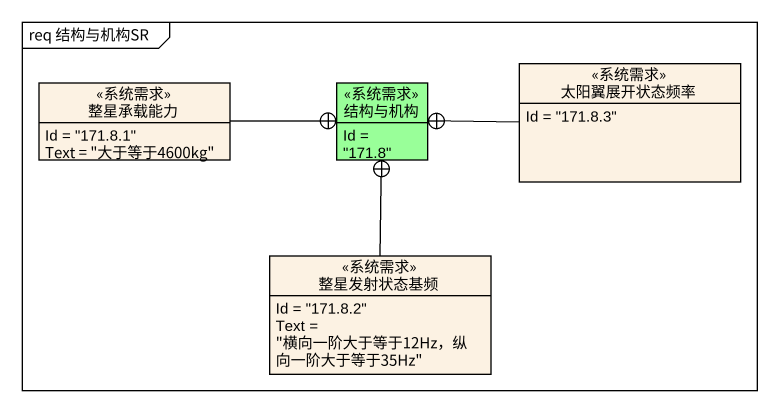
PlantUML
@startuml
mainframe req 结构与机构SR
hide circle
hide empty members
class 太阳翼展开状态频率 <<系统需求>> {
  Id = "171.8.3"
}
class 整星承载能力 <<系统需求>> {
  Id = "171.8.1"
  Text = "大于等于4600kg"
}
class 结构与机构 <<系统需求>> #99FF99 {
  Id = "171.8"
}
class 整星发射状态基频 <<系统需求>> {
  Id = "171.8.2"
  Text = "横向一阶大于等于12Hz，纵向一阶大于等于35Hz"
}
太阳翼展开状态频率 -left-+ 结构与机构
整星承载能力 -right-+ 结构与机构
整星发射状态基频 -up-+ 结构与机构
@enduml
